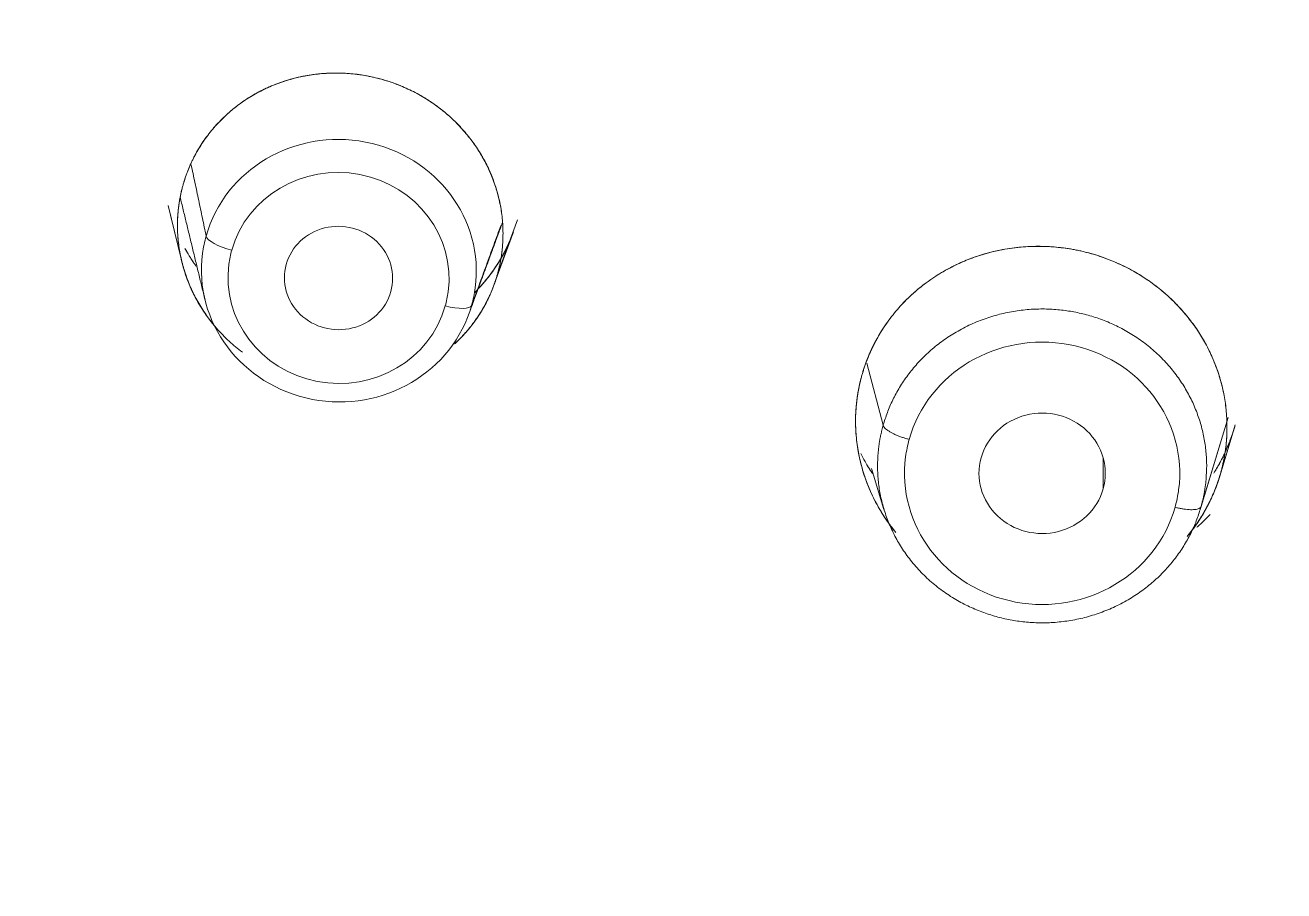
# Model space of a CAD drawing. Extents: x 6453 to 7582, y 0 to 827.
# Drawn here: x 6933.23 to 6947.18, y 492.23 to 501.82 of the extents above; entities that cross this region are included whole.
import ezdxf

# ---------------------------------------------------------------- set-up
doc = ezdxf.new("R2010")
doc.units = 0
doc.header["$LTSCALE"] = 30
doc.header["$MEASUREMENT"] = 0
doc.linetypes.add('HIDDEN2', pattern=[4.7625, 3.175, -1.5875])
doc.layers.add('1', color=7, linetype='CONTINUOUS')
doc.layers.add('2', color=1, linetype='HIDDEN2')

msp = doc.modelspace()

# ---------------------------------------------------------------- linework, layer by layer
at = {"layer": '1', "color": 7, "linetype": 'Continuous', "lineweight": 18}
for p, q in [((6934.812, 499.821), (6934.962, 499.203)), ((6934.838, 499.715), (6934.962, 499.203)), ((6938.461, 499.062), (6938.681, 499.664)), ((6938.681, 499.664), (6938.461, 499.062)), ((6938.681, 499.664), (6938.461, 499.062)), ((6938.461, 499.062), (6938.681, 499.664)), ((6938.42, 498.938), (6938.637, 499.529)), ((6938.421, 498.94), (6938.637, 499.529)), ((6946.259, 496.486), (6946.557, 497.473)), ((6946.249, 496.453), (6946.546, 497.435)), ((6946.465, 496.822), (6946.626, 497.352)), ((6946.465, 496.822), (6946.626, 497.352)), ((6946.476, 496.859), (6946.637, 497.391)), ((6946.637, 497.391), (6946.476, 496.859)), ((6946.476, 496.859), (6946.637, 497.391)), ((6946.637, 497.391), (6946.476, 496.859)), ((6942.607, 496.906), (6942.744, 496.453)), ((6942.512, 496.877), (6942.512, 496.877))]:
    msp.add_line(p, q, dxfattribs=at)
at = {"layer": '1', "color": 7, "linetype": 'Continuous', "lineweight": 13}
for p, q in [((6942.554, 498.076), (6942.735, 497.386)), ((6945.173, 496.681), (6945.173, 497.027))]:
    msp.add_line(p, q, dxfattribs=at)
at = {"layer": '1', "color": 7, "linetype": 'Continuous', "lineweight": 18}
for centre, major_axis, ratio, start_param, end_param in [((6959.952, 496.519), (-59.628, 0), 0.953717, 3.141593, 6.283185), ((6959.952, 496.519), (-59.628, 0), 0.953717, 3.141593, 6.274276), ((6936.703, 499.1), (-1.521, 0.087), 0.95493, 3.069531, 6.075615), ((6936.699, 499.019), (-0.599, 0.034), 0.95493, 2.934022, 6.075615), ((6936.703, 499.1), (-1.521, 0.087), 0.95493, 6.075615, 6.211124), ((6936.703, 499.1), (-1.521, 0.087), 0.95493, 6.211124, 9.217208), ((6936.699, 499.019), (-0.599, 0.034), 0.95493, 6.075615, 9.217208), ((6936.703, 499.1), (-1.521, 0.087), 0.95493, 2.934022, 3.069531), ((6944.497, 496.854), (-0.7, 0), 0.953717, 2.879793, 6.021386), ((6944.497, 496.854), (-0.7, 0), 0.953717, 6.021386, 9.162979), ((6959.952, 496.519), (-59.628, 0), 0.953717, 0, 1.529457), ((6959.952, 496.519), (-59.628, 0), 0.953717, 0, 1.529457)]:
    msp.add_ellipse(centre, major_axis=major_axis, ratio=ratio, start_param=start_param, end_param=end_param, dxfattribs=at)
at = {"layer": '1', "color": 7, "linetype": 'Continuous', "lineweight": 13}
for centre, major_axis, ratio, start_param, end_param in [((6936.699, 499.019), (-1.223, 0.07), 0.95493, 3.069531, 6.075615), ((6935.521, 499.416), (-0.289, 0.081), 0.29046, 0.150289, 1.634768), ((6936.699, 499.019), (-1.223, 0.07), 0.95493, 6.075615, 6.211124), ((6936.699, 499.019), (-1.223, 0.07), 0.95493, 6.211124, 9.217208), ((6936.699, 499.019), (-1.223, 0.07), 0.95493, 2.934022, 3.069531), ((6937.887, 498.799), (-0.289, 0.081), 0.290459, 1.634768, 3.119247), ((6944.497, 496.854), (-1.525, 0), 0.953717, 3.015919, 6.021386), ((6944.497, 496.854), (-1.525, 0), 0.953717, 6.021386, 6.157512), ((6944.497, 496.854), (-1.525, 0), 0.953717, 6.157512, 9.162979), ((6944.497, 496.854), (-1.525, 0), 0.953717, 2.879793, 3.015919)]:
    msp.add_ellipse(centre, major_axis=major_axis, ratio=ratio, start_param=start_param, end_param=end_param, dxfattribs=at)
at = {"layer": '1', "color": 7, "linetype": 'Continuous', "lineweight": 18}
for points, knots in [([(6962.419, 439.668), (6962.999, 439.691), (6964.676, 439.78), (6967.443, 440.04), (6970.703, 440.52), (6973.93, 441.172), (6977.115, 441.992), (6980.248, 442.979), (6983.318, 444.129), (6986.318, 445.439), (6989.237, 446.905), (6992.067, 448.523), (6994.799, 450.287), (6997.425, 452.192), (6999.937, 454.232), (7002.327, 456.402), (7004.588, 458.694), (7006.713, 461.101), (7008.695, 463.617), (7010.529, 466.233), (7012.208, 468.942), (7013.729, 471.735), (7015.085, 474.604), (7016.274, 477.54), (7017.291, 480.534), (7018.133, 483.576), (7018.799, 486.659), (7019.284, 489.772), (7019.59, 492.905), (7019.713, 496.05), (7019.655, 499.196), (7019.414, 502.335), (7018.993, 505.456), (7018.391, 508.55), (7017.612, 511.608), (7016.657, 514.62), (7015.53, 517.578), (7014.233, 520.471), (7012.77, 523.292), (7011.147, 526.031), (7009.368, 528.681), (7007.439, 531.234), (7005.364, 533.681), (7003.152, 536.015), (7000.807, 538.229), (6998.339, 540.316), (6995.753, 542.27), (6993.058, 544.085), (6990.263, 545.755), (6987.375, 547.276), (6984.403, 548.643), (6981.357, 549.85), (6978.245, 550.896), (6975.078, 551.776), (6971.865, 552.489), (6968.616, 553.031), (6965.34, 553.401), (6962.047, 553.598), (6958.749, 553.622), (6955.453, 553.471), (6952.172, 553.148), (6948.914, 552.652), (6945.69, 551.986), (6942.51, 551.151), (6939.382, 550.149), (6936.317, 548.985), (6933.324, 547.661), (6930.413, 546.181), (6927.591, 544.551), (6924.868, 542.774), (6922.252, 540.857), (6919.75, 538.805), (6917.371, 536.624), (6915.122, 534.322), (6913.01, 531.904), (6911.04, 529.379), (6909.22, 526.755), (6907.554, 524.038), (6906.048, 521.238), (6904.706, 518.363), (6903.532, 515.422), (6902.531, 512.423), (6901.704, 509.377), (6901.055, 506.291), (6900.585, 503.176), (6900.295, 500.041), (6900.188, 496.896), (6900.263, 493.75), (6900.519, 490.612), (6900.956, 487.493), (6901.573, 484.402), (6902.368, 481.348), (6903.339, 478.34), (6904.481, 475.388), (6905.793, 472.5), (6907.27, 469.686), (6908.907, 466.954), (6910.699, 464.313), (6912.642, 461.769), (6914.729, 459.332), (6916.953, 457.008), (6919.309, 454.805), (6921.788, 452.73), (6924.384, 450.788), (6927.088, 448.985), (6929.892, 447.328), (6932.788, 445.82), (6935.766, 444.468), (6938.818, 443.274), (6941.935, 442.243), (6945.107, 441.377), (6948.323, 440.68), (6951.575, 440.153), (6954.634, 439.822), (6956.606, 439.702), (6957.484, 439.668)], [0, 0, 0, 0, 0.004702, 0.013606, 0.022511, 0.031416, 0.040321, 0.049226, 0.058131, 0.067035, 0.07594, 0.084844, 0.093748, 0.102652, 0.111556, 0.120459, 0.129362, 0.138265, 0.147168, 0.15607, 0.164972, 0.173874, 0.182775, 0.191676, 0.200577, 0.209478, 0.218378, 0.227279, 0.236179, 0.245079, 0.253978, 0.262878, 0.271778, 0.280678, 0.289578, 0.298478, 0.307379, 0.316279, 0.32518, 0.334081, 0.342982, 0.351884, 0.360785, 0.369687, 0.37859, 0.387493, 0.396396, 0.405299, 0.414202, 0.423106, 0.43201, 0.440914, 0.449818, 0.458723, 0.467628, 0.476532, 0.485437, 0.494342, 0.503247, 0.512152, 0.521057, 0.529962, 0.538867, 0.547772, 0.556677, 0.565582, 0.574486, 0.583391, 0.592295, 0.601199, 0.610103, 0.619007, 0.62791, 0.636813, 0.645716, 0.654619, 0.663521, 0.672423, 0.681325, 0.690226, 0.699127, 0.708028, 0.716929, 0.725829, 0.734729, 0.743629, 0.752529, 0.761429, 0.770329, 0.779229, 0.788129, 0.797029, 0.805929, 0.814829, 0.82373, 0.832631, 0.841532, 0.850433, 0.859334, 0.868236, 0.877138, 0.886041, 0.894944, 0.903847, 0.91275, 0.921653, 0.930557, 0.939461, 0.948365, 0.95727, 0.966174, 0.975079, 0.983983, 0.992888, 1, 1, 1, 1]), ([(6995.778, 451.033), (6996.33, 451.416), (6997.748, 452.443), (6999.935, 454.234), (7002.327, 456.401), (7004.588, 458.694), (7006.713, 461.101), (7008.695, 463.617), (7010.529, 466.233), (7012.208, 468.942), (7013.729, 471.735), (7015.085, 474.604), (7016.274, 477.54), (7017.291, 480.534), (7018.133, 483.576), (7018.799, 486.659), (7019.284, 489.772), (7019.59, 492.905), (7019.713, 496.05), (7019.655, 499.196), (7019.414, 502.335), (7018.993, 505.456), (7018.391, 508.55), (7017.612, 511.608), (7016.657, 514.62), (7015.53, 517.578), (7014.233, 520.471), (7012.77, 523.292), (7011.147, 526.031), (7009.368, 528.681), (7007.439, 531.234), (7005.364, 533.681), (7003.152, 536.015), (7000.807, 538.229), (6998.339, 540.316), (6995.753, 542.27), (6993.058, 544.085), (6990.263, 545.755), (6987.375, 547.276), (6984.403, 548.643), (6981.357, 549.85), (6978.245, 550.896), (6975.078, 551.776), (6971.865, 552.489), (6968.616, 553.031), (6965.34, 553.401), (6962.047, 553.598), (6958.749, 553.622), (6955.453, 553.471), (6952.172, 553.148), (6948.914, 552.652), (6945.69, 551.986), (6942.51, 551.151), (6939.382, 550.149), (6936.317, 548.985), (6933.324, 547.661), (6930.413, 546.181), (6927.591, 544.551), (6924.868, 542.774), (6922.252, 540.857), (6919.75, 538.805), (6917.371, 536.624), (6915.122, 534.322), (6913.01, 531.904), (6911.04, 529.379), (6909.22, 526.755), (6907.554, 524.038), (6906.048, 521.238), (6904.706, 518.363), (6903.532, 515.422), (6902.531, 512.423), (6901.704, 509.377), (6901.055, 506.291), (6900.585, 503.176), (6900.295, 500.041), (6900.188, 496.896), (6900.263, 493.75), (6900.519, 490.612), (6900.956, 487.493), (6901.573, 484.402), (6902.368, 481.348), (6903.339, 478.34), (6904.481, 475.388), (6905.793, 472.5), (6907.27, 469.686), (6908.907, 466.954), (6910.699, 464.313), (6912.642, 461.769), (6914.729, 459.332), (6916.954, 457.009), (6919.307, 454.804), (6921.793, 452.736), (6923.685, 451.284), (6924.774, 450.56), (6924.962, 450.437)], [0, 0, 0, 0, 0.006833, 0.017845, 0.028856, 0.039868, 0.050878, 0.061889, 0.072899, 0.083908, 0.094918, 0.105926, 0.116935, 0.127943, 0.138951, 0.149959, 0.160966, 0.171973, 0.18298, 0.193987, 0.204994, 0.216001, 0.227008, 0.238016, 0.249023, 0.26003, 0.271038, 0.282046, 0.293055, 0.304063, 0.315072, 0.326082, 0.337091, 0.348102, 0.359112, 0.370123, 0.381134, 0.392146, 0.403157, 0.414169, 0.425182, 0.436194, 0.447207, 0.45822, 0.469233, 0.480246, 0.491259, 0.502272, 0.513286, 0.524299, 0.535313, 0.546326, 0.557339, 0.568352, 0.579365, 0.590378, 0.601391, 0.612403, 0.623416, 0.634428, 0.645439, 0.656451, 0.667462, 0.678472, 0.689483, 0.700493, 0.711502, 0.722512, 0.73352, 0.744529, 0.755537, 0.766545, 0.777553, 0.78856, 0.799567, 0.810574, 0.821581, 0.832588, 0.843595, 0.854602, 0.865609, 0.876617, 0.887624, 0.898632, 0.90964, 0.920649, 0.931657, 0.942666, 0.953676, 0.964686, 0.975696, 0.986706, 0.997717, 1, 1, 1, 1]), ([(6934.976, 500.049), (6934.977, 500.056), (6934.981, 500.069), (6934.987, 500.089), (6934.994, 500.109), (6935, 500.129), (6935.007, 500.149), (6935.014, 500.168), (6935.021, 500.188), (6935.028, 500.207), (6935.036, 500.226), (6935.044, 500.245), (6935.052, 500.264), (6935.061, 500.283), (6935.069, 500.302), (6935.078, 500.321), (6935.088, 500.34), (6935.097, 500.358), (6935.117, 500.397), (6935.149, 500.454), (6935.197, 500.529), (6935.248, 500.6), (6935.322, 500.693), (6935.423, 500.8), (6935.556, 500.916), (6935.701, 501.018), (6935.856, 501.105), (6936.018, 501.175), (6936.187, 501.23), (6936.362, 501.268), (6936.541, 501.289), (6936.722, 501.293), (6936.905, 501.279), (6937.085, 501.247), (6937.261, 501.199), (6937.429, 501.135), (6937.589, 501.056), (6937.739, 500.963), (6937.877, 500.859), (6938.003, 500.744), (6938.117, 500.62), (6938.217, 500.487), (6938.305, 500.346), (6938.379, 500.198), (6938.438, 500.044), (6938.482, 499.885), (6938.507, 499.749), (6938.518, 499.639), (6938.522, 499.556), (6938.522, 499.473), (6938.519, 499.406), (6938.515, 499.353), (6938.511, 499.316), (6938.506, 499.279), (6938.501, 499.243), (6938.494, 499.206), (6938.487, 499.17), (6938.479, 499.134), (6938.47, 499.097), (6938.464, 499.074), (6938.461, 499.062)], [0, 0, 0, 0, 0.003829, 0.007655, 0.011478, 0.0153, 0.01912, 0.022939, 0.026757, 0.030575, 0.034394, 0.038213, 0.042033, 0.045854, 0.049678, 0.053504, 0.057333, 0.061165, 0.065001, 0.08121, 0.097391, 0.113577, 0.129803, 0.162052, 0.194284, 0.226171, 0.258049, 0.289756, 0.321447, 0.353356, 0.385057, 0.417185, 0.449368, 0.481813, 0.513779, 0.545411, 0.576994, 0.60792, 0.638542, 0.668634, 0.698587, 0.728391, 0.758009, 0.787824, 0.817555, 0.847666, 0.877728, 0.89295, 0.908132, 0.923316, 0.938544, 0.945399, 0.952238, 0.959065, 0.965885, 0.9727, 0.979515, 0.986335, 0.993161, 1, 1, 1, 1]), ([(6934.976, 500.049), (6934.977, 500.056), (6934.981, 500.069), (6934.987, 500.089), (6934.994, 500.109), (6935, 500.129), (6935.007, 500.149), (6935.014, 500.168), (6935.021, 500.188), (6935.028, 500.207), (6935.036, 500.226), (6935.044, 500.245), (6935.052, 500.264), (6935.061, 500.283), (6935.069, 500.302), (6935.078, 500.321), (6935.088, 500.34), (6935.097, 500.358), (6935.117, 500.397), (6935.149, 500.454), (6935.197, 500.529), (6935.248, 500.6), (6935.322, 500.693), (6935.423, 500.8), (6935.556, 500.916), (6935.701, 501.018), (6935.856, 501.105), (6936.018, 501.175), (6936.187, 501.23), (6936.362, 501.268), (6936.541, 501.289), (6936.722, 501.293), (6936.905, 501.279), (6937.085, 501.247), (6937.261, 501.199), (6937.429, 501.135), (6937.589, 501.056), (6937.739, 500.963), (6937.877, 500.859), (6938.003, 500.744), (6938.117, 500.62), (6938.217, 500.487), (6938.305, 500.346), (6938.379, 500.198), (6938.438, 500.044), (6938.482, 499.885), (6938.507, 499.749), (6938.518, 499.639), (6938.522, 499.556), (6938.522, 499.473), (6938.519, 499.406), (6938.515, 499.353), (6938.511, 499.316), (6938.506, 499.279), (6938.501, 499.243), (6938.494, 499.206), (6938.487, 499.17), (6938.479, 499.134), (6938.47, 499.097), (6938.464, 499.074), (6938.461, 499.062)], [0, 0, 0, 0, 0.003829, 0.007655, 0.011478, 0.0153, 0.01912, 0.022939, 0.026757, 0.030575, 0.034394, 0.038213, 0.042033, 0.045854, 0.049678, 0.053504, 0.057333, 0.061165, 0.065001, 0.08121, 0.097391, 0.113577, 0.129803, 0.162052, 0.194284, 0.226171, 0.258049, 0.289756, 0.321447, 0.353356, 0.385057, 0.417185, 0.449368, 0.481813, 0.513779, 0.545411, 0.576994, 0.60792, 0.638542, 0.668634, 0.698587, 0.728391, 0.758009, 0.787824, 0.817555, 0.847666, 0.877728, 0.89295, 0.908132, 0.923316, 0.938544, 0.945399, 0.952238, 0.959065, 0.965885, 0.9727, 0.979515, 0.986335, 0.993161, 1, 1, 1, 1]), ([(6938.461, 499.062), (6938.462, 499.068), (6938.466, 499.081), (6938.471, 499.101), (6938.476, 499.121), (6938.481, 499.141), (6938.485, 499.161), (6938.489, 499.181), (6938.493, 499.201), (6938.497, 499.221), (6938.5, 499.241), (6938.504, 499.262), (6938.507, 499.282), (6938.509, 499.303), (6938.512, 499.323), (6938.514, 499.344), (6938.516, 499.365), (6938.519, 499.407), (6938.522, 499.47), (6938.522, 499.554), (6938.518, 499.638), (6938.507, 499.746), (6938.484, 499.879), (6938.441, 500.036), (6938.381, 500.193), (6938.308, 500.34), (6938.224, 500.476), (6938.127, 500.607), (6938.011, 500.736), (6937.887, 500.851), (6937.746, 500.958), (6937.587, 501.058), (6937.419, 501.139), (6937.288, 501.188), (6937.204, 501.214), (6937.134, 501.233), (6937.056, 501.252), (6936.975, 501.267), (6936.869, 501.282), (6936.725, 501.293), (6936.561, 501.29), (6936.414, 501.275), (6936.289, 501.253), (6936.152, 501.219), (6936.007, 501.171), (6935.849, 501.101), (6935.695, 501.015), (6935.549, 500.91), (6935.418, 500.795), (6935.32, 500.69), (6935.248, 500.6), (6935.196, 500.527), (6935.148, 500.452), (6935.112, 500.388), (6935.087, 500.338), (6935.07, 500.303), (6935.054, 500.268), (6935.038, 500.232), (6935.024, 500.196), (6935.01, 500.159), (6934.998, 500.123), (6934.986, 500.086), (6934.979, 500.062), (6934.976, 500.049)], [0, 0, 0, 0, 0.003739, 0.007484, 0.011235, 0.014993, 0.018756, 0.022526, 0.026301, 0.030083, 0.033871, 0.037665, 0.041466, 0.045272, 0.049085, 0.052904, 0.056729, 0.06056, 0.075999, 0.09143, 0.106853, 0.122268, 0.150975, 0.180456, 0.211036, 0.241983, 0.268857, 0.297483, 0.329152, 0.361441, 0.387523, 0.422985, 0.460422, 0.486195, 0.496887, 0.506753, 0.524396, 0.53908, 0.550633, 0.581109, 0.614943, 0.637459, 0.659935, 0.68237, 0.712844, 0.741959, 0.775216, 0.808085, 0.839602, 0.870203, 0.886568, 0.902948, 0.919342, 0.935752, 0.942979, 0.950184, 0.957366, 0.964527, 0.971666, 0.978782, 0.985877, 0.99295, 1, 1, 1, 1]), ([(6938.461, 499.062), (6938.462, 499.068), (6938.466, 499.081), (6938.471, 499.101), (6938.476, 499.121), (6938.481, 499.141), (6938.485, 499.161), (6938.489, 499.181), (6938.493, 499.201), (6938.497, 499.221), (6938.5, 499.241), (6938.504, 499.262), (6938.507, 499.282), (6938.509, 499.303), (6938.512, 499.323), (6938.514, 499.344), (6938.516, 499.365), (6938.519, 499.407), (6938.522, 499.47), (6938.522, 499.554), (6938.518, 499.638), (6938.507, 499.746), (6938.484, 499.879), (6938.441, 500.036), (6938.381, 500.193), (6938.308, 500.34), (6938.224, 500.476), (6938.127, 500.607), (6938.011, 500.736), (6937.887, 500.851), (6937.746, 500.958), (6937.587, 501.058), (6937.419, 501.139), (6937.288, 501.188), (6937.204, 501.214), (6937.134, 501.233), (6937.056, 501.252), (6936.975, 501.267), (6936.897, 501.278), (6936.818, 501.286), (6936.729, 501.291), (6936.636, 501.291), (6936.509, 501.286), (6936.351, 501.267), (6936.172, 501.226), (6936.007, 501.171), (6935.849, 501.101), (6935.695, 501.015), (6935.549, 500.91), (6935.418, 500.795), (6935.32, 500.69), (6935.248, 500.6), (6935.196, 500.527), (6935.148, 500.452), (6935.112, 500.388), (6935.087, 500.338), (6935.07, 500.303), (6935.054, 500.268), (6935.038, 500.232), (6935.024, 500.196), (6935.01, 500.159), (6934.998, 500.123), (6934.986, 500.086), (6934.979, 500.062), (6934.976, 500.049)], [0, 0, 0, 0, 0.003739, 0.007484, 0.011235, 0.014993, 0.018756, 0.022526, 0.026301, 0.030083, 0.033871, 0.037665, 0.041466, 0.045272, 0.049085, 0.052904, 0.056729, 0.06056, 0.075999, 0.09143, 0.106852, 0.122267, 0.150975, 0.180455, 0.211035, 0.241982, 0.268856, 0.297482, 0.329151, 0.36144, 0.387522, 0.422984, 0.460421, 0.486193, 0.496885, 0.506751, 0.524394, 0.539078, 0.550631, 0.565725, 0.581516, 0.597725, 0.614962, 0.648712, 0.682371, 0.712845, 0.74196, 0.775217, 0.808086, 0.839602, 0.870204, 0.886568, 0.902948, 0.919343, 0.935753, 0.942979, 0.950184, 0.957367, 0.964527, 0.971666, 0.978782, 0.985877, 0.99295, 1, 1, 1, 1]), ([(6935.293, 498.527), (6935.281, 498.543), (6935.233, 498.605), (6935.158, 498.719), (6935.075, 498.873), (6935.009, 499.034), (6934.96, 499.199), (6934.933, 499.34), (6934.92, 499.454), (6934.914, 499.54), (6934.913, 499.626), (6934.916, 499.696), (6934.92, 499.75), (6934.924, 499.788), (6934.929, 499.826), (6934.935, 499.864), (6934.941, 499.901), (6934.948, 499.938), (6934.957, 499.976), (6934.965, 500.013), (6934.972, 500.037), (6934.976, 500.049)], [0, 0, 0, 0, 0.035362, 0.143081, 0.249992, 0.356955, 0.463635, 0.570488, 0.624, 0.677477, 0.731028, 0.784764, 0.808785, 0.832758, 0.856691, 0.880595, 0.904479, 0.928352, 0.952224, 0.976103, 1, 1, 1, 1]), ([(6935.293, 498.527), (6935.281, 498.543), (6935.233, 498.605), (6935.158, 498.719), (6935.075, 498.873), (6935.009, 499.034), (6934.96, 499.199), (6934.933, 499.34), (6934.92, 499.454), (6934.914, 499.54), (6934.913, 499.626), (6934.916, 499.696), (6934.92, 499.75), (6934.924, 499.788), (6934.929, 499.826), (6934.935, 499.864), (6934.941, 499.901), (6934.948, 499.938), (6934.957, 499.976), (6934.965, 500.013), (6934.972, 500.037), (6934.976, 500.049)], [0, 0, 0, 0, 0.035362, 0.143081, 0.249992, 0.356955, 0.463635, 0.570488, 0.624, 0.677477, 0.731028, 0.784764, 0.808785, 0.832758, 0.856691, 0.880595, 0.904479, 0.928352, 0.952224, 0.976103, 1, 1, 1, 1]), ([(6934.976, 500.049), (6934.974, 500.043), (6934.97, 500.029), (6934.964, 500.008), (6934.959, 499.987), (6934.954, 499.966), (6934.95, 499.945), (6934.946, 499.924), (6934.942, 499.903), (6934.938, 499.882), (6934.934, 499.861), (6934.931, 499.839), (6934.928, 499.818), (6934.925, 499.796), (6934.923, 499.774), (6934.921, 499.753), (6934.919, 499.731), (6934.917, 499.709), (6934.916, 499.687), (6934.915, 499.665), (6934.914, 499.643), (6934.914, 499.621), (6934.914, 499.581), (6934.915, 499.521), (6934.921, 499.443), (6934.93, 499.365), (6934.947, 499.264), (6934.977, 499.137), (6935.027, 498.988), (6935.091, 498.84), (6935.192, 498.66), (6935.322, 498.482), (6935.482, 498.318), (6935.582, 498.234), (6935.633, 498.196)], [0, 0, 0, 0, 0.010391, 0.020799, 0.031223, 0.041663, 0.052119, 0.062592, 0.073081, 0.083586, 0.094107, 0.104644, 0.115198, 0.125768, 0.136354, 0.146956, 0.157574, 0.168209, 0.17886, 0.189526, 0.20021, 0.210909, 0.221625, 0.259415, 0.297231, 0.335072, 0.372937, 0.446501, 0.522156, 0.599357, 0.676968, 0.816769, 0.910761, 1, 1, 1, 1]), ([(6934.976, 500.049), (6934.974, 500.043), (6934.97, 500.029), (6934.965, 500.009), (6934.96, 499.989), (6934.955, 499.968), (6934.95, 499.948), (6934.946, 499.927), (6934.942, 499.906), (6934.938, 499.885), (6934.935, 499.865), (6934.932, 499.844), (6934.929, 499.822), (6934.926, 499.801), (6934.923, 499.78), (6934.921, 499.759), (6934.919, 499.737), (6934.916, 499.694), (6934.913, 499.629), (6934.914, 499.542), (6934.92, 499.455), (6934.932, 499.344), (6934.958, 499.206), (6935.006, 499.042), (6935.072, 498.879), (6935.152, 498.728), (6935.229, 498.611), (6935.276, 498.549), (6935.293, 498.527)], [0, 0, 0, 0, 0.013096, 0.026216, 0.03936, 0.052528, 0.06572, 0.078937, 0.092178, 0.105443, 0.118733, 0.132046, 0.145384, 0.158746, 0.172132, 0.185542, 0.198977, 0.212435, 0.266695, 0.320957, 0.375221, 0.429487, 0.530901, 0.635815, 0.745428, 0.856859, 0.9498, 1, 1, 1, 1]), ([(6938.638, 499.53), (6938.636, 499.525), (6938.631, 499.512), (6938.624, 499.493), (6938.615, 499.471), (6938.606, 499.45), (6938.597, 499.429), (6938.588, 499.408), (6938.578, 499.387), (6938.569, 499.366), (6938.558, 499.346), (6938.548, 499.325), (6938.537, 499.304), (6938.526, 499.284), (6938.515, 499.263), (6938.503, 499.243), (6938.491, 499.223), (6938.479, 499.203), (6938.467, 499.182), (6938.432, 499.129), (6938.372, 499.043), (6938.289, 498.943), (6938.233, 498.884), (6938.209, 498.86)], [0, 0, 0, 0, 0.02137, 0.04983, 0.07836, 0.106959, 0.135628, 0.164365, 0.193173, 0.22205, 0.250996, 0.280012, 0.309098, 0.338254, 0.367479, 0.396774, 0.426139, 0.455574, 0.485079, 0.514654, 0.695037, 0.875247, 1, 1, 1, 1]), ([(6938.638, 499.531), (6938.636, 499.525), (6938.631, 499.513), (6938.624, 499.493), (6938.615, 499.472), (6938.606, 499.451), (6938.597, 499.43), (6938.588, 499.409), (6938.579, 499.388), (6938.569, 499.367), (6938.559, 499.347), (6938.538, 499.305), (6938.505, 499.244), (6938.457, 499.165), (6938.404, 499.088), (6938.34, 499.003), (6938.29, 498.945), (6938.259, 498.912)], [0, 0, 0, 0, 0.025594, 0.056706, 0.087867, 0.119079, 0.150341, 0.181654, 0.213016, 0.244428, 0.275891, 0.307404, 0.434389, 0.561298, 0.688134, 0.814901, 1, 1, 1, 1]), ([(6938.276, 498.931), (6938.301, 498.958), (6938.344, 499.01), (6938.404, 499.087), (6938.455, 499.163), (6938.503, 499.241), (6938.539, 499.306), (6938.565, 499.358), (6938.582, 499.395), (6938.599, 499.432), (6938.615, 499.47), (6938.628, 499.503), (6938.635, 499.523), (6938.638, 499.531)], [0, 0, 0, 0, 0.155716, 0.285524, 0.414986, 0.54448, 0.674386, 0.732909, 0.791292, 0.849571, 0.90778, 0.965953, 1, 1, 1, 1]), ([(6938.285, 498.941), (6938.317, 498.976), (6938.378, 499.051), (6938.441, 499.142), (6938.482, 499.207), (6938.504, 499.243), (6938.524, 499.279), (6938.544, 499.316), (6938.562, 499.353), (6938.58, 499.391), (6938.597, 499.428), (6938.613, 499.467), (6938.627, 499.501), (6938.635, 499.522), (6938.638, 499.531)], [0, 0, 0, 0, 0.204793, 0.418334, 0.479037, 0.539538, 0.599872, 0.660078, 0.720191, 0.780248, 0.840288, 0.900347, 0.960462, 1, 1, 1, 1]), ([(6935.091, 499.192), (6935.066, 499.23), (6935.034, 499.281), (6935.004, 499.333), (6934.997, 499.346)], [0, 0, 0, 0, 0.757224, 1, 1, 1, 1]), ([(6934.997, 499.346), (6935.005, 499.331), (6935.035, 499.278), (6935.068, 499.226), (6935.093, 499.19)], [0, 0, 0, 0, 0.286963, 1, 1, 1, 1]), ([(6946.476, 496.859), (6946.478, 496.866), (6946.482, 496.88), (6946.487, 496.901), (6946.493, 496.922), (6946.498, 496.943), (6946.502, 496.964), (6946.507, 496.986), (6946.511, 497.007), (6946.515, 497.029), (6946.519, 497.051), (6946.523, 497.072), (6946.526, 497.094), (6946.529, 497.116), (6946.532, 497.138), (6946.535, 497.16), (6946.537, 497.182), (6946.539, 497.204), (6946.543, 497.251), (6946.546, 497.322), (6946.546, 497.417), (6946.541, 497.512), (6946.529, 497.633), (6946.503, 497.781), (6946.456, 497.955), (6946.391, 498.127), (6946.312, 498.29), (6946.219, 498.443), (6946.111, 498.591), (6945.982, 498.736), (6945.838, 498.87), (6945.68, 498.991), (6945.499, 499.105), (6945.316, 499.194), (6945.158, 499.254), (6945.045, 499.289), (6944.916, 499.322), (6944.75, 499.353), (6944.537, 499.372), (6944.313, 499.37), (6944.084, 499.342), (6943.87, 499.293), (6943.682, 499.228), (6943.504, 499.149), (6943.33, 499.051), (6943.159, 498.93), (6943.008, 498.797), (6942.895, 498.675), (6942.812, 498.571), (6942.752, 498.488), (6942.697, 498.401), (6942.656, 498.328), (6942.627, 498.271), (6942.607, 498.23), (6942.589, 498.19), (6942.571, 498.148), (6942.555, 498.107), (6942.539, 498.066), (6942.525, 498.024), (6942.511, 497.982), (6942.503, 497.954), (6942.499, 497.94)], [0, 0, 0, 0, 0.003514, 0.007033, 0.010557, 0.014087, 0.017622, 0.021162, 0.024707, 0.028257, 0.031813, 0.035374, 0.03894, 0.042512, 0.046088, 0.04967, 0.053258, 0.05685, 0.060448, 0.075848, 0.091237, 0.106615, 0.12198, 0.150147, 0.178888, 0.208522, 0.238367, 0.265277, 0.293757, 0.324971, 0.356757, 0.386239, 0.418105, 0.455997, 0.481051, 0.496109, 0.511203, 0.542579, 0.574583, 0.609991, 0.6463, 0.682039, 0.712254, 0.739438, 0.773349, 0.806747, 0.838623, 0.869418, 0.885924, 0.902433, 0.918946, 0.935461, 0.94273, 0.949974, 0.957194, 0.96439, 0.971561, 0.978708, 0.98583, 0.992927, 1, 1, 1, 1]), ([(6942.499, 497.94), (6942.501, 497.947), (6942.505, 497.962), (6942.512, 497.983), (6942.519, 498.005), (6942.526, 498.026), (6942.533, 498.047), (6942.54, 498.068), (6942.548, 498.089), (6942.556, 498.11), (6942.564, 498.131), (6942.573, 498.152), (6942.581, 498.173), (6942.59, 498.193), (6942.6, 498.214), (6942.609, 498.234), (6942.619, 498.255), (6942.629, 498.275), (6942.639, 498.295), (6942.662, 498.338), (6942.699, 498.404), (6942.753, 498.489), (6942.813, 498.572), (6942.897, 498.678), (6943.014, 498.803), (6943.169, 498.937), (6943.337, 499.055), (6943.517, 499.156), (6943.707, 499.239), (6943.905, 499.302), (6944.108, 499.346), (6944.316, 499.369), (6944.525, 499.372), (6944.734, 499.355), (6944.939, 499.319), (6945.138, 499.262), (6945.329, 499.188), (6945.509, 499.098), (6945.678, 498.993), (6945.833, 498.874), (6945.974, 498.744), (6946.101, 498.603), (6946.213, 498.453), (6946.309, 498.296), (6946.389, 498.131), (6946.454, 497.96), (6946.503, 497.785), (6946.529, 497.636), (6946.541, 497.515), (6946.546, 497.423), (6946.546, 497.33), (6946.543, 497.254), (6946.538, 497.194), (6946.534, 497.151), (6946.528, 497.109), (6946.522, 497.067), (6946.515, 497.025), (6946.506, 496.983), (6946.497, 496.941), (6946.487, 496.9), (6946.48, 496.872), (6946.476, 496.859)], [0, 0, 0, 0, 0.003631, 0.007259, 0.010886, 0.014512, 0.018136, 0.02176, 0.025383, 0.029006, 0.03263, 0.036254, 0.039879, 0.043505, 0.047132, 0.050762, 0.054393, 0.058027, 0.061664, 0.065304, 0.081617, 0.097914, 0.114226, 0.130583, 0.163208, 0.19572, 0.228139, 0.260563, 0.292963, 0.325262, 0.357767, 0.390013, 0.422546, 0.454788, 0.487002, 0.518942, 0.550666, 0.581891, 0.612733, 0.643238, 0.673285, 0.702955, 0.732389, 0.761631, 0.790805, 0.819844, 0.849054, 0.87802, 0.892935, 0.907842, 0.922786, 0.937811, 0.944778, 0.95172, 0.958641, 0.965547, 0.972441, 0.979328, 0.986214, 0.993103, 1, 1, 1, 1]), ([(6942.499, 497.94), (6942.501, 497.947), (6942.505, 497.962), (6942.512, 497.983), (6942.519, 498.005), (6942.526, 498.026), (6942.533, 498.047), (6942.54, 498.068), (6942.548, 498.089), (6942.556, 498.11), (6942.564, 498.131), (6942.573, 498.152), (6942.581, 498.173), (6942.59, 498.193), (6942.6, 498.214), (6942.609, 498.234), (6942.619, 498.255), (6942.629, 498.275), (6942.639, 498.295), (6942.662, 498.338), (6942.699, 498.404), (6942.753, 498.489), (6942.813, 498.572), (6942.897, 498.678), (6943.014, 498.803), (6943.169, 498.937), (6943.337, 499.055), (6943.517, 499.156), (6943.707, 499.239), (6943.905, 499.302), (6944.108, 499.346), (6944.316, 499.369), (6944.525, 499.372), (6944.734, 499.355), (6944.939, 499.319), (6945.138, 499.262), (6945.329, 499.188), (6945.509, 499.098), (6945.678, 498.993), (6945.833, 498.874), (6945.974, 498.744), (6946.101, 498.603), (6946.213, 498.453), (6946.309, 498.296), (6946.389, 498.131), (6946.454, 497.96), (6946.503, 497.785), (6946.529, 497.636), (6946.541, 497.515), (6946.546, 497.423), (6946.546, 497.33), (6946.543, 497.254), (6946.538, 497.194), (6946.534, 497.151), (6946.528, 497.109), (6946.522, 497.067), (6946.515, 497.025), (6946.506, 496.983), (6946.497, 496.941), (6946.487, 496.9), (6946.48, 496.872), (6946.476, 496.859)], [0, 0, 0, 0, 0.003631, 0.007259, 0.010886, 0.014512, 0.018136, 0.02176, 0.025383, 0.029006, 0.03263, 0.036254, 0.039879, 0.043505, 0.047132, 0.050762, 0.054393, 0.058027, 0.061664, 0.065304, 0.081617, 0.097914, 0.114226, 0.130583, 0.163208, 0.19572, 0.228139, 0.260563, 0.292963, 0.325262, 0.357767, 0.390013, 0.422546, 0.454788, 0.487002, 0.518942, 0.550666, 0.581891, 0.612733, 0.643238, 0.673285, 0.702955, 0.732389, 0.761631, 0.790805, 0.819844, 0.849054, 0.87802, 0.892935, 0.907842, 0.922786, 0.937811, 0.944778, 0.95172, 0.958641, 0.965547, 0.972441, 0.979328, 0.986214, 0.993103, 1, 1, 1, 1]), ([(6946.476, 496.859), (6946.478, 496.866), (6946.482, 496.88), (6946.487, 496.901), (6946.493, 496.922), (6946.498, 496.943), (6946.502, 496.964), (6946.507, 496.986), (6946.511, 497.007), (6946.515, 497.029), (6946.519, 497.051), (6946.523, 497.072), (6946.526, 497.094), (6946.529, 497.116), (6946.532, 497.138), (6946.535, 497.16), (6946.537, 497.182), (6946.539, 497.204), (6946.543, 497.251), (6946.546, 497.322), (6946.546, 497.417), (6946.541, 497.512), (6946.529, 497.633), (6946.503, 497.781), (6946.456, 497.955), (6946.391, 498.127), (6946.312, 498.29), (6946.219, 498.443), (6946.111, 498.591), (6945.982, 498.736), (6945.838, 498.87), (6945.68, 498.991), (6945.499, 499.105), (6945.316, 499.194), (6945.158, 499.254), (6945.045, 499.289), (6944.916, 499.322), (6944.734, 499.356), (6944.521, 499.373), (6944.298, 499.368), (6944.084, 499.342), (6943.87, 499.293), (6943.682, 499.228), (6943.504, 499.149), (6943.33, 499.051), (6943.159, 498.93), (6943.008, 498.797), (6942.895, 498.675), (6942.812, 498.571), (6942.752, 498.488), (6942.697, 498.401), (6942.656, 498.328), (6942.627, 498.271), (6942.607, 498.23), (6942.589, 498.19), (6942.571, 498.148), (6942.555, 498.107), (6942.539, 498.066), (6942.525, 498.024), (6942.511, 497.982), (6942.503, 497.954), (6942.499, 497.94)], [0, 0, 0, 0, 0.003514, 0.007033, 0.010557, 0.014087, 0.017622, 0.021162, 0.024707, 0.028257, 0.031813, 0.035374, 0.03894, 0.042512, 0.046088, 0.04967, 0.053258, 0.05685, 0.060448, 0.075849, 0.091237, 0.106615, 0.121981, 0.150147, 0.178889, 0.208522, 0.238368, 0.265277, 0.293758, 0.324972, 0.356758, 0.38624, 0.418106, 0.455998, 0.481052, 0.49611, 0.511204, 0.54258, 0.581958, 0.60999, 0.646299, 0.682038, 0.712254, 0.739437, 0.773348, 0.806746, 0.838623, 0.869418, 0.885924, 0.902433, 0.918945, 0.935461, 0.94273, 0.949974, 0.957194, 0.96439, 0.971561, 0.978707, 0.98583, 0.992927, 1, 1, 1, 1]), ([(6938.461, 499.062), (6938.459, 499.055), (6938.455, 499.042), (6938.449, 499.023), (6938.443, 499.003), (6938.437, 498.984), (6938.43, 498.965), (6938.423, 498.946), (6938.416, 498.927), (6938.409, 498.908), (6938.402, 498.889), (6938.394, 498.87), (6938.386, 498.851), (6938.378, 498.833), (6938.369, 498.814), (6938.36, 498.796), (6938.352, 498.777), (6938.333, 498.741), (6938.304, 498.686), (6938.261, 498.615), (6938.214, 498.547), (6938.148, 498.458), (6938.072, 498.371), (6938.009, 498.31), (6937.986, 498.289)], [0, 0, 0, 0, 0.022244, 0.044466, 0.066672, 0.088865, 0.111049, 0.133228, 0.155406, 0.177586, 0.199773, 0.22197, 0.244181, 0.26641, 0.288662, 0.310939, 0.333246, 0.355586, 0.445803, 0.535787, 0.625793, 0.716078, 0.898843, 1, 1, 1, 1]), ([(6938.461, 499.062), (6938.459, 499.055), (6938.455, 499.042), (6938.449, 499.023), (6938.443, 499.003), (6938.437, 498.984), (6938.43, 498.965), (6938.423, 498.946), (6938.416, 498.927), (6938.409, 498.908), (6938.402, 498.889), (6938.394, 498.87), (6938.386, 498.851), (6938.378, 498.833), (6938.369, 498.814), (6938.36, 498.796), (6938.352, 498.777), (6938.333, 498.741), (6938.304, 498.686), (6938.261, 498.615), (6938.214, 498.547), (6938.148, 498.458), (6938.072, 498.371), (6938.009, 498.31), (6937.986, 498.289)], [0, 0, 0, 0, 0.022244, 0.044466, 0.066672, 0.088865, 0.111049, 0.133228, 0.155406, 0.177586, 0.199773, 0.22197, 0.244181, 0.26641, 0.288662, 0.310939, 0.333246, 0.355586, 0.445803, 0.535787, 0.625793, 0.716078, 0.898843, 1, 1, 1, 1]), ([(6937.986, 498.289), (6937.99, 498.292), (6938.031, 498.331), (6938.105, 498.407), (6938.184, 498.505), (6938.242, 498.587), (6938.283, 498.651), (6938.321, 498.717), (6938.35, 498.773), (6938.371, 498.818), (6938.386, 498.852), (6938.401, 498.887), (6938.414, 498.921), (6938.427, 498.956), (6938.439, 498.991), (6938.45, 499.026), (6938.457, 499.05), (6938.461, 499.062)], [0, 0, 0, 0, 0.018009, 0.183164, 0.345036, 0.427648, 0.510255, 0.59286, 0.675464, 0.716448, 0.757313, 0.798058, 0.838684, 0.879191, 0.919579, 0.959849, 1, 1, 1, 1]), ([(6937.986, 498.289), (6938.01, 498.311), (6938.073, 498.373), (6938.149, 498.46), (6938.214, 498.547), (6938.261, 498.616), (6938.304, 498.686), (6938.337, 498.747), (6938.361, 498.796), (6938.378, 498.834), (6938.394, 498.871), (6938.41, 498.909), (6938.424, 498.947), (6938.437, 498.985), (6938.449, 499.023), (6938.457, 499.049), (6938.461, 499.062)], [0, 0, 0, 0, 0.107703, 0.284074, 0.374256, 0.464511, 0.554839, 0.645244, 0.690066, 0.73475, 0.779298, 0.82371, 0.867986, 0.912126, 0.956131, 1, 1, 1, 1]), ([(6942.809, 496.284), (6942.782, 496.321), (6942.718, 496.415), (6942.629, 496.572), (6942.548, 496.757), (6942.488, 496.949), (6942.454, 497.113), (6942.437, 497.247), (6942.43, 497.347), (6942.428, 497.447), (6942.431, 497.527), (6942.436, 497.587), (6942.439, 497.627), (6942.444, 497.666), (6942.449, 497.706), (6942.455, 497.745), (6942.463, 497.785), (6942.47, 497.824), (6942.479, 497.863), (6942.489, 497.901), (6942.496, 497.927), (6942.499, 497.94)], [0, 0, 0, 0, 0.077592, 0.192739, 0.307194, 0.421931, 0.537915, 0.595894, 0.653711, 0.711475, 0.769294, 0.792402, 0.815485, 0.838549, 0.8616, 0.884644, 0.907688, 0.93074, 0.953804, 0.976889, 1, 1, 1, 1]), ([(6942.809, 496.284), (6942.782, 496.321), (6942.718, 496.415), (6942.629, 496.572), (6942.548, 496.757), (6942.488, 496.949), (6942.454, 497.113), (6942.437, 497.247), (6942.43, 497.347), (6942.428, 497.447), (6942.431, 497.527), (6942.436, 497.587), (6942.439, 497.627), (6942.444, 497.666), (6942.449, 497.706), (6942.455, 497.745), (6942.463, 497.785), (6942.47, 497.824), (6942.479, 497.863), (6942.489, 497.901), (6942.496, 497.927), (6942.499, 497.94)], [0, 0, 0, 0, 0.077592, 0.192739, 0.307194, 0.421931, 0.537915, 0.595894, 0.653711, 0.711475, 0.769294, 0.792402, 0.815485, 0.838549, 0.8616, 0.884644, 0.907688, 0.93074, 0.953804, 0.976889, 1, 1, 1, 1]), ([(6942.499, 497.94), (6942.497, 497.933), (6942.494, 497.919), (6942.488, 497.898), (6942.483, 497.877), (6942.478, 497.856), (6942.473, 497.835), (6942.468, 497.813), (6942.464, 497.792), (6942.46, 497.77), (6942.456, 497.749), (6942.453, 497.727), (6942.449, 497.705), (6942.446, 497.683), (6942.443, 497.662), (6942.441, 497.64), (6942.438, 497.618), (6942.436, 497.595), (6942.435, 497.573), (6942.431, 497.525), (6942.428, 497.45), (6942.43, 497.349), (6942.437, 497.247), (6942.453, 497.118), (6942.486, 496.958), (6942.544, 496.768), (6942.625, 496.579), (6942.722, 496.407), (6942.809, 496.281), (6942.86, 496.217), (6942.875, 496.198)], [0, 0, 0, 0, 0.011782, 0.023584, 0.035407, 0.047251, 0.059115, 0.071, 0.082905, 0.094831, 0.106777, 0.118744, 0.130731, 0.142739, 0.154768, 0.166817, 0.178887, 0.190977, 0.203088, 0.215219, 0.270263, 0.325315, 0.380373, 0.435437, 0.53813, 0.644516, 0.755937, 0.8692, 0.961066, 1, 1, 1, 1]), ([(6942.499, 497.94), (6942.497, 497.933), (6942.493, 497.919), (6942.488, 497.897), (6942.482, 497.876), (6942.477, 497.854), (6942.472, 497.832), (6942.468, 497.81), (6942.463, 497.788), (6942.459, 497.766), (6942.455, 497.744), (6942.452, 497.722), (6942.448, 497.7), (6942.445, 497.678), (6942.443, 497.655), (6942.44, 497.633), (6942.438, 497.61), (6942.436, 497.588), (6942.434, 497.565), (6942.432, 497.542), (6942.431, 497.52), (6942.43, 497.497), (6942.43, 497.474), (6942.429, 497.451), (6942.429, 497.406), (6942.431, 497.337), (6942.438, 497.246), (6942.449, 497.155), (6942.469, 497.037), (6942.505, 496.89), (6942.565, 496.716), (6942.643, 496.545), (6942.745, 496.37), (6942.827, 496.257), (6942.875, 496.199)], [0, 0, 0, 0, 0.012066, 0.024151, 0.036254, 0.048375, 0.060515, 0.072672, 0.084849, 0.097043, 0.109255, 0.121486, 0.133735, 0.146003, 0.158288, 0.170592, 0.182914, 0.195255, 0.207613, 0.21999, 0.232385, 0.244799, 0.25723, 0.26968, 0.282148, 0.331741, 0.381392, 0.431102, 0.48087, 0.576944, 0.675908, 0.77758, 0.880025, 1, 1, 1, 1]), ([(6946.399, 496.856), (6946.405, 496.864), (6946.417, 496.884), (6946.435, 496.915), (6946.454, 496.948), (6946.473, 496.982), (6946.491, 497.016), (6946.508, 497.051), (6946.525, 497.087), (6946.541, 497.123), (6946.557, 497.16), (6946.572, 497.197), (6946.586, 497.235), (6946.6, 497.273), (6946.613, 497.312), (6946.626, 497.351), (6946.633, 497.378), (6946.637, 497.391)], [0, 0, 0, 0, 0.052468, 0.117015, 0.182043, 0.247552, 0.313543, 0.380018, 0.446976, 0.514421, 0.582351, 0.650766, 0.719663, 0.789038, 0.858888, 0.92921, 1, 1, 1, 1]), ([(6946.399, 496.856), (6946.405, 496.864), (6946.417, 496.884), (6946.435, 496.915), (6946.454, 496.948), (6946.473, 496.982), (6946.491, 497.016), (6946.508, 497.051), (6946.525, 497.087), (6946.541, 497.123), (6946.557, 497.16), (6946.572, 497.197), (6946.586, 497.235), (6946.6, 497.273), (6946.613, 497.312), (6946.626, 497.351), (6946.633, 497.378), (6946.637, 497.391)], [0, 0, 0, 0, 0.052468, 0.117015, 0.182042, 0.247552, 0.313543, 0.380017, 0.446976, 0.514421, 0.582351, 0.650766, 0.719663, 0.789038, 0.858888, 0.92921, 1, 1, 1, 1]), ([(6946.637, 497.391), (6946.635, 497.384), (6946.631, 497.369), (6946.624, 497.347), (6946.618, 497.326), (6946.61, 497.304), (6946.603, 497.282), (6946.596, 497.26), (6946.588, 497.239), (6946.58, 497.217), (6946.572, 497.196), (6946.563, 497.175), (6946.554, 497.153), (6946.545, 497.132), (6946.536, 497.111), (6946.526, 497.09), (6946.517, 497.069), (6946.507, 497.048), (6946.496, 497.027), (6946.473, 496.982), (6946.448, 496.935), (6946.424, 496.896), (6946.419, 496.887)], [0, 0, 0, 0, 0.04142, 0.082878, 0.124374, 0.165907, 0.207479, 0.249088, 0.290735, 0.332421, 0.374144, 0.415905, 0.457704, 0.499542, 0.541417, 0.583331, 0.625283, 0.667274, 0.709303, 0.75137, 0.941819, 1, 1, 1, 1]), ([(6946.637, 497.391), (6946.635, 497.384), (6946.631, 497.369), (6946.624, 497.347), (6946.618, 497.326), (6946.61, 497.304), (6946.603, 497.282), (6946.596, 497.26), (6946.588, 497.239), (6946.58, 497.217), (6946.572, 497.196), (6946.563, 497.175), (6946.554, 497.153), (6946.545, 497.132), (6946.536, 497.111), (6946.526, 497.09), (6946.517, 497.069), (6946.507, 497.048), (6946.496, 497.027), (6946.473, 496.982), (6946.448, 496.935), (6946.424, 496.896), (6946.419, 496.887)], [0, 0, 0, 0, 0.04142, 0.082878, 0.124373, 0.165907, 0.207478, 0.249087, 0.290734, 0.332419, 0.374142, 0.415903, 0.457703, 0.49954, 0.541416, 0.583329, 0.625281, 0.667271, 0.7093, 0.751367, 0.941815, 1, 1, 1, 1]), ([(6946.476, 496.859), (6946.474, 496.852), (6946.47, 496.837), (6946.463, 496.816), (6946.457, 496.795), (6946.45, 496.774), (6946.443, 496.753), (6946.436, 496.732), (6946.428, 496.711), (6946.42, 496.691), (6946.412, 496.67), (6946.404, 496.649), (6946.395, 496.629), (6946.386, 496.609), (6946.377, 496.588), (6946.368, 496.568), (6946.358, 496.548), (6946.348, 496.528), (6946.327, 496.487), (6946.295, 496.426), (6946.247, 496.347), (6946.195, 496.271), (6946.147, 496.206), (6946.116, 496.168), (6946.104, 496.153)], [0, 0, 0, 0, 0.027706, 0.055391, 0.083061, 0.110722, 0.138378, 0.166035, 0.193697, 0.221371, 0.249061, 0.276773, 0.304512, 0.332283, 0.360091, 0.387941, 0.415839, 0.443789, 0.471798, 0.587155, 0.701865, 0.816288, 0.930782, 1, 1, 1, 1]), ([(6946.476, 496.859), (6946.474, 496.852), (6946.47, 496.837), (6946.463, 496.816), (6946.457, 496.795), (6946.45, 496.774), (6946.443, 496.753), (6946.436, 496.732), (6946.428, 496.711), (6946.42, 496.691), (6946.412, 496.67), (6946.404, 496.649), (6946.395, 496.629), (6946.386, 496.609), (6946.377, 496.588), (6946.368, 496.568), (6946.358, 496.548), (6946.348, 496.528), (6946.327, 496.487), (6946.295, 496.426), (6946.247, 496.347), (6946.195, 496.271), (6946.147, 496.206), (6946.116, 496.168), (6946.104, 496.153)], [0, 0, 0, 0, 0.027706, 0.055391, 0.083061, 0.110722, 0.138378, 0.166035, 0.193697, 0.221371, 0.249061, 0.276773, 0.304512, 0.332283, 0.360091, 0.387941, 0.415839, 0.443789, 0.471798, 0.587155, 0.701865, 0.816288, 0.930782, 1, 1, 1, 1]), ([(6946.104, 496.154), (6946.116, 496.168), (6946.148, 496.207), (6946.196, 496.272), (6946.249, 496.351), (6946.298, 496.432), (6946.334, 496.499), (6946.36, 496.552), (6946.378, 496.59), (6946.395, 496.627), (6946.41, 496.665), (6946.425, 496.704), (6946.439, 496.742), (6946.452, 496.781), (6946.465, 496.82), (6946.472, 496.846), (6946.476, 496.859)], [0, 0, 0, 0, 0.068523, 0.185787, 0.303163, 0.420653, 0.538259, 0.590109, 0.641822, 0.693398, 0.744838, 0.796142, 0.84731, 0.898343, 0.949239, 1, 1, 1, 1]), ([(6946.105, 496.155), (6946.13, 496.185), (6946.172, 496.238), (6946.227, 496.317), (6946.273, 496.39), (6946.316, 496.465), (6946.349, 496.529), (6946.374, 496.581), (6946.391, 496.62), (6946.408, 496.659), (6946.423, 496.699), (6946.438, 496.738), (6946.452, 496.778), (6946.464, 496.818), (6946.472, 496.845), (6946.476, 496.859)], [0, 0, 0, 0, 0.143928, 0.251843, 0.35977, 0.467711, 0.575667, 0.629241, 0.682662, 0.735931, 0.789048, 0.842013, 0.894827, 0.947489, 1, 1, 1, 1]), ([(6946.212, 496.257), (6946.221, 496.264), (6946.272, 496.309), (6946.321, 496.356), (6946.36, 496.396)], [0, 0, 0, 0, 0.17516, 1, 1, 1, 1]), ([(6946.212, 496.257), (6946.221, 496.264), (6946.272, 496.309), (6946.321, 496.356), (6946.36, 496.396)], [0, 0, 0, 0, 0.17516, 1, 1, 1, 1])]:
    msp.add_open_spline(points, degree=3, knots=knots, dxfattribs=at)
for points, weights, knots in [([(7019.58, 496.519), (7019.58, 553.388), (6959.952, 553.388), (6900.323, 553.388), (6900.323, 496.519)], [1, 0.707106781187, 1, 0.707106781187, 1], [0, 0, 0, 0.5, 0.5, 1, 1, 1]), ([(7019.58, 496.519), (7019.58, 553.388), (6959.952, 553.388), (6900.852, 553.388), (6900.326, 497.026)], [1, 0.707106781187, 1, 0.708948655878, 0.996339416072], [0, 0, 0, 0.501577, 0.501577, 1, 1, 1]), ([(6942.735, 497.386), (6943.176, 498.956), (6944.848, 498.643), (6946.52, 498.33), (6946.306, 496.718)], [1, 0.730756590783, 1, 0.730756590783, 1], [0, 0, 0, 0.5, 0.5, 1, 1, 1]), ([(6946.259, 496.486), (6945.818, 494.916), (6944.146, 495.229), (6942.474, 495.542), (6942.687, 497.154)], [1, 0.730756595522, 1, 0.730756595522, 1], [0, 0, 0, 0.5, 0.5, 1, 1, 1])]:
    msp.add_rational_spline(points, weights, degree=2, knots=knots, dxfattribs=at)
at = {"layer": '1', "color": 7, "linetype": 'Continuous', "lineweight": 13}
for points in [[(6935.232, 499.484), (6935.066, 500.275)], [(6938.5, 499.606), (6938.175, 498.716)]]:
    msp.add_open_spline(points, degree=1, dxfattribs=at)
at = {"layer": '1', "color": 7, "linetype": 'Continuous', "lineweight": 18}
for points, degree in [([(6934.943, 499.918), (6935.219, 498.779)], 1), ([(6938.141, 498.612), (6938.516, 499.633)], 1), ([(6935.122, 499.148), (6935.099, 499.181), (6935.076, 499.214), (6935.055, 499.248)], 3), ([(6942.486, 497.074), (6942.517, 497.014), (6942.55, 496.955), (6942.586, 496.898)], 3), ([(6942.486, 497.074), (6942.517, 497.014), (6942.55, 496.955), (6942.586, 496.898)], 3), ([(6942.617, 496.852), (6942.595, 496.883), (6942.575, 496.916), (6942.555, 496.949)], 3), ([(6942.617, 496.852), (6942.595, 496.883), (6942.575, 496.916), (6942.555, 496.949)], 3)]:
    msp.add_open_spline(points, degree=degree, dxfattribs=at)
for points, weights in [([(6942.687, 497.154), (6942.703, 497.272), (6942.735, 497.386)], [1, 0.99768461292, 1]), ([(6946.306, 496.718), (6946.291, 496.6), (6946.259, 496.486)], [1, 0.997684611978, 1]), ([(6900.323, 496.519), (6900.323, 441.954), (6957.487, 439.699)], [1, 0.715597051235, 0.983511684925]), ([(6900.323, 496.519), (6900.323, 441.954), (6957.487, 439.699)], [1, 0.715597051235, 0.983511684925])]:
    msp.add_rational_spline(points, weights, degree=2, dxfattribs=at)
at = {"layer": '1', "color": 7, "linetype": 'Continuous', "lineweight": 13}
for points, weights in [([(6943.024, 497.23), (6942.758, 497.298), (6942.735, 497.386)], [1, 0.737277336806, 1]), ([(6945.97, 496.477), (6946.235, 496.409), (6946.259, 496.486)], [1, 0.737277336807, 1])]:
    msp.add_rational_spline(points, weights, degree=2, dxfattribs=at)
at = {"layer": '2', "color": 7, "linetype": 'Continuous', "lineweight": 18}
msp.add_ellipse((6959.952, 496.914), major_axis=(-59.996, 0), ratio=0.953717, start_param=4.712389, end_param=6.214512, dxfattribs=at)
msp.add_ellipse((6959.952, 496.914), major_axis=(-59.996, 0), ratio=0.953717, start_param=4.712389, end_param=6.214512, dxfattribs=at)
msp.add_rational_spline([(7019.501, 500.826), (7016.991, 534.77), (6984.455, 548.738), (6983.009, 549.359), (6981.53, 549.906), (6927.32, 569.95), (6904.88, 518.796), (6901.202, 510.411), (6900.444, 501.351)], [0.925008169637, 0.825553196241, 1, 0.999647191397, 1, 0.716378052159, 1, 0.939059780537, 0.904307311186], degree=2, knots=[0, 0, 0, 0.343999, 0.343999, 0.358407, 0.358407, 0.886526, 0.886526, 1, 1, 1], dxfattribs=at)

doc.saveas('drawing.dxf')
